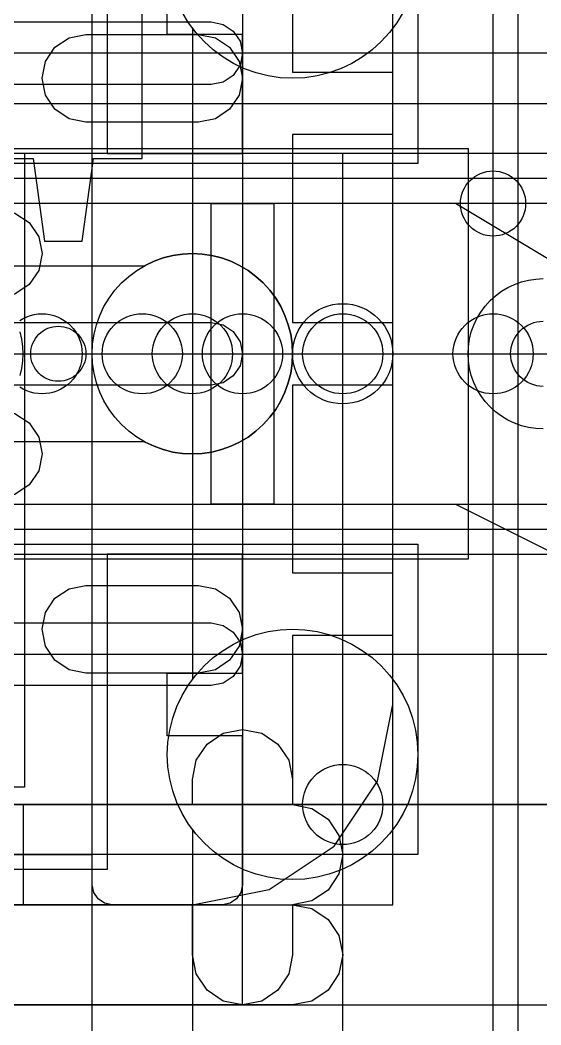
# Model space of a CAD drawing. Header units: millimetres. Extents: x -46 to 130, y -81 to 81.
# Drawn here: x 17.12 to 37.91, y -26.8 to 13.32 of the extents above; entities that cross this region are included whole.
import ezdxf

# ---------------------------------------------------------------- set-up
doc = ezdxf.new("R2010")
doc.units = ezdxf.units.MM

msp = doc.modelspace()

# ---------------------------------------------------------------- linework, layer by layer
at = {"layer": '01_deck_front_t4.0'}
for points in [[(36, -28), (36, 28)], [(32.4096, 13.643), (32.1573, 13.2221), (31.8651, 12.828), (31.5355, 12.4645), (31.172, 12.1349), (30.7779, 11.8427), (30.357, 11.5904), (29.9134, 11.3806), (29.4514, 11.2153), (28.9755, 11.0961), (28.4901, 11.0241), (28, 11), (27.5099, 11.0241), (27.0245, 11.0961), (26.5486, 11.2153), (26.0866, 11.3806), (25.643, 11.5904), (25.2221, 11.8427), (24.828, 12.1349), (24.4645, 12.4645), (24.1349, 12.828), (23.8427, 13.2221), (23.5904, 13.643)]]:
    msp.add_lwpolyline(points, dxfattribs=at)
msp.add_lwpolyline([(24.828, -12.1349), (25.2221, -11.8427), (25.643, -11.5904), (26.0866, -11.3806), (26.5486, -11.2153), (27.0245, -11.0961), (27.5099, -11.0241), (28, -11), (28.4901, -11.0241), (28.9755, -11.0961), (29.4514, -11.2153), (29.9134, -11.3806), (30.357, -11.5904), (30.7779, -11.8427), (31.172, -12.1349), (31.5355, -12.4645), (31.8651, -12.828), (32.1573, -13.2221), (32.4096, -13.643), (32.6194, -14.0866), (32.7847, -14.5486), (32.9039, -15.0245), (32.9759, -15.5099), (33, -16), (32.9759, -16.4901), (32.9039, -16.9755), (32.7847, -17.4514), (32.6194, -17.9134), (32.4096, -18.357), (32.1573, -18.7779), (31.8651, -19.172), (31.5355, -19.5355), (31.172, -19.8651), (30.7779, -20.1573), (30.357, -20.4096), (29.9134, -20.6194), (29.4514, -20.7847), (28.9755, -20.9039), (28.4901, -20.9759), (28, -21), (27.5099, -20.9759), (27.0245, -20.9039), (26.5486, -20.7847), (26.0866, -20.6194), (25.643, -20.4096), (25.2221, -20.1573), (24.828, -19.8651), (24.4645, -19.5355), (24.1349, -19.172), (23.8427, -18.7779), (23.5904, -18.357), (23.3806, -17.9134), (23.2153, -17.4514), (23.0961, -16.9755), (23.0241, -16.4901), (23, -16), (23.0241, -15.5099), (23.0961, -15.0245), (23.2153, -14.5486), (23.3806, -14.0866), (23.5904, -13.643), (23.8427, -13.2221), (24.1349, -12.828), (24.4645, -12.4645), (24.828, -12.1349)], close=True, dxfattribs=at)
at = {"layer": '02_deck_rear_t4.0'}
for points in [[(20, -58), (20, 58)], [(32.4096, 13.643), (32.1573, 13.2221), (31.8651, 12.828), (31.5355, 12.4645), (31.172, 12.1349), (30.7779, 11.8427), (30.357, 11.5904), (29.9134, 11.3806), (29.4514, 11.2153), (28.9755, 11.0961), (28.4901, 11.0241), (28, 11), (27.5099, 11.0241), (27.0245, 11.0961), (26.5486, 11.2153), (26.0866, 11.3806), (25.643, 11.5904), (25.2221, 11.8427), (24.828, 12.1349), (24.4645, 12.4645), (24.1349, 12.828), (24, 13.01), (24, -13.01), (24.1349, -12.828), (24.4645, -12.4645), (24.828, -12.1349), (25.2221, -11.8427), (25.643, -11.5904), (26.0866, -11.3806), (26.5486, -11.2153), (27.0245, -11.0961), (27.5099, -11.0241), (28, -11), (28.4901, -11.0241), (28.9755, -11.0961), (29.4514, -11.2153), (29.9134, -11.3806), (30.357, -11.5904), (30.7779, -11.8427), (31.172, -12.1349), (31.5355, -12.4645), (31.8651, -12.828), (32.1573, -13.2221), (32.4096, -13.643), (32.6194, -14.0866), (32.7847, -14.5486), (32.9039, -15.0245), (32.9759, -15.5099), (33, -16), (32.9759, -16.4901), (32.9039, -16.9755), (32.7847, -17.4514), (32.6194, -17.9134), (32.4096, -18.357), (32.1573, -18.7779), (31.8651, -19.172), (31.5355, -19.5355), (31.172, -19.8651), (30.7779, -20.1573), (30.357, -20.4096), (29.9134, -20.6194), (29.4514, -20.7847), (28.9755, -20.9039), (28.4901, -20.9759), (28, -21), (27.5099, -20.9759), (27.0245, -20.9039), (26.5486, -20.7847), (26.0866, -20.6194), (25.643, -20.4096), (25.2221, -20.1573), (24.828, -19.8651), (24.4645, -19.5355), (24.1349, -19.172), (24, -18.99), (24, -31.01)]]:
    msp.add_lwpolyline(points, dxfattribs=at)
at = {"layer": '03_deck_splice_t3.0'}
msp.add_lwpolyline([(31.4782, -17.3877), (31.5311, -17.5355), (31.5693, -17.6879), (31.5923, -17.8432), (31.6, -18), (31.5923, -18.1568), (31.5693, -18.3121), (31.5311, -18.4645), (31.4782, -18.6123), (31.4111, -18.7542), (31.3304, -18.8889), (31.2368, -19.015), (31.1314, -19.1314), (31.015, -19.2368), (30.8889, -19.3304), (30.7542, -19.4111), (30.6123, -19.4782), (30.4645, -19.5311), (30.3121, -19.5693), (30.1568, -19.5923), (30, -19.6), (29.8432, -19.5923), (29.6879, -19.5693), (29.5355, -19.5311), (29.3877, -19.4782), (29.2458, -19.4111), (29.1111, -19.3304), (28.985, -19.2368), (28.8686, -19.1314), (28.7632, -19.015), (28.6696, -18.8889), (28.5889, -18.7542), (28.5218, -18.6123), (28.4689, -18.4645), (28.4307, -18.3121), (28.4077, -18.1568), (28.4, -18), (28.4077, -17.8432), (28.4307, -17.6879), (28.4689, -17.5355), (28.5218, -17.3877), (28.5889, -17.2458), (28.6696, -17.1111), (28.7632, -16.985), (28.8686, -16.8686), (28.985, -16.7632), (29.1111, -16.6696), (29.2458, -16.5889), (29.3877, -16.5218), (29.5355, -16.4689), (29.6879, -16.4307), (29.8432, -16.4077), (30, -16.4), (30.1568, -16.4077), (30.3121, -16.4307), (30.4645, -16.4689), (30.6123, -16.5218), (30.7542, -16.5889), (30.8889, -16.6696), (31.015, -16.7632), (31.1314, -16.8686), (31.2368, -16.985), (31.3304, -17.1111), (31.4111, -17.2458), (31.4782, -17.3877)], close=True, dxfattribs=at)
at = {"layer": '06_limit_lever_t4.0'}
msp.add_lwpolyline([(45, 6), (0, 6), (0, -6), (45, -6), (45, 6)], close=True, dxfattribs=at)
msp.add_lwpolyline([(38, -1.3), (37.8726, -1.2937), (37.7464, -1.275), (37.6226, -1.244), (37.5025, -1.201), (37.3872, -1.1465), (37.2778, -1.0809), (37.1753, -1.0049), (37.0808, -0.9192), (36.9951, -0.8247), (36.9191, -0.7222), (36.8535, -0.6128), (36.799, -0.4975), (36.756, -0.3774), (36.725, -0.2536), (36.7063, -0.1274), (36.7, 0), (36.7063, 0.1274), (36.725, 0.2536), (36.756, 0.3774), (36.799, 0.4975), (36.8535, 0.6128), (36.9191, 0.7222), (36.9951, 0.8247), (37.0808, 0.9192), (37.1753, 1.0049), (37.2778, 1.0809), (37.3872, 1.1465), (37.5025, 1.201), (37.6226, 1.244), (37.7464, 1.275), (37.8726, 1.2937), (38, 1.3)], dxfattribs=at)
at = {"layer": '07_grip_finger_L_t6.0'}
for points in [[(42, 1.5), (34.5, 6), (0, 6), (0, -6), (34.5, -6), (43.5, -10.5), (46.5, -4.5), (42, 1.5)], [(31.9904, 0.196), (32, 0), (31.9904, -0.196), (31.9616, -0.3902), (31.9139, -0.5806), (31.8478, -0.7654), (31.7638, -0.9428), (31.6629, -1.1111), (31.546, -1.2688), (31.4142, -1.4142), (31.2688, -1.546), (31.1111, -1.6629), (30.9428, -1.7638), (30.7654, -1.8478), (30.5806, -1.9139), (30.3902, -1.9616), (30.196, -1.9904), (30, -2), (29.804, -1.9904), (29.6098, -1.9616), (29.4194, -1.9139), (29.2346, -1.8478), (29.0572, -1.7638), (28.8889, -1.6629), (28.7312, -1.546), (28.5858, -1.4142), (28.454, -1.2688), (28.3371, -1.1111), (28.2362, -0.9428), (28.1522, -0.7654), (28.0861, -0.5806), (28.0384, -0.3902), (28.0096, -0.196), (28, 0), (28.0096, 0.196), (28.0384, 0.3902), (28.0861, 0.5806), (28.1522, 0.7654), (28.2362, 0.9428), (28.3371, 1.1111), (28.454, 1.2688), (28.5858, 1.4142), (28.7312, 1.546), (28.8889, 1.6629), (29.0572, 1.7638), (29.2346, 1.8478), (29.4194, 1.9139), (29.6098, 1.9616), (29.804, 1.9904), (30, 2), (30.196, 1.9904), (30.3902, 1.9616), (30.5806, 1.9139), (30.7654, 1.8478), (30.9428, 1.7638), (31.1111, 1.6629), (31.2688, 1.546), (31.4142, 1.4142), (31.546, 1.2688), (31.6629, 1.1111), (31.7638, 0.9428), (31.8478, 0.7654), (31.9139, 0.5806), (31.9616, 0.3902), (31.9904, 0.196)]]:
    msp.add_lwpolyline(points, close=True, dxfattribs=at)
msp.add_lwpolyline([(17.1111, 1.3304), (17.2458, 1.4111), (17.3877, 1.4782), (17.5355, 1.5311), (17.6879, 1.5693), (17.8432, 1.5923), (18, 1.6), (18.1568, 1.5923), (18.3121, 1.5693), (18.4645, 1.5311), (18.6123, 1.4782), (18.7542, 1.4111), (18.8889, 1.3304), (19.015, 1.2368), (19.1314, 1.1314), (19.2368, 1.015), (19.3304, 0.8889), (19.4111, 0.7542), (19.4782, 0.6123), (19.5311, 0.4645), (19.5693, 0.3121), (19.5693, 0.3121), (19.5923, 0.1568), (19.6, 0), (19.5923, -0.1568), (19.5693, -0.3121), (19.5311, -0.4645), (19.4782, -0.6123), (19.4111, -0.7542), (19.3304, -0.8889), (19.2368, -1.015), (19.1314, -1.1314), (19.015, -1.2368), (18.8889, -1.3304), (18.7542, -1.4111), (18.6123, -1.4782), (18.4645, -1.5311), (18.3121, -1.5693), (18.1568, -1.5923), (18, -1.6), (17.8432, -1.5923), (17.6879, -1.5693), (17.5355, -1.5311), (17.3877, -1.4782), (17.2458, -1.4111), (17.1111, -1.3304)], dxfattribs=at)
at = {"layer": '12_bin_floor_t3.0'}
msp.add_lwpolyline([(26.8284, 2.8284), (27.092, 2.5376), (27.3259, 2.2223), (27.5277, 1.8856), (27.6955, 1.5307), (27.8278, 1.1611), (27.9231, 0.7804), (27.9807, 0.3921), (28, 0), (27.9807, -0.3921), (27.9231, -0.7804), (27.8278, -1.1611), (27.6955, -1.5307), (27.5277, -1.8856), (27.3259, -2.2223), (27.092, -2.5376), (26.8284, -2.8284), (26.5376, -3.092), (26.2223, -3.3259), (25.8856, -3.5277), (25.5307, -3.6955), (25.1611, -3.8278), (24.7804, -3.9231), (24.3921, -3.9807), (24, -4), (23.6079, -3.9807), (23.2196, -3.9231), (22.8389, -3.8278), (22.4693, -3.6955), (22.1144, -3.5277), (21.7777, -3.3259), (21.4624, -3.092), (21.1716, -2.8284), (20.908, -2.5376), (20.6741, -2.2223), (20.4723, -1.8856), (20.3045, -1.5307), (20.1722, -1.1611), (20.0769, -0.7804), (20.0193, -0.3921), (20, 0), (20.0193, 0.3921), (20.0769, 0.7804), (20.1722, 1.1611), (20.3045, 1.5307), (20.4723, 1.8856), (20.6741, 2.2223), (20.908, 2.5376), (21.1716, 2.8284), (21.4624, 3.092), (21.7777, 3.3259), (22.1144, 3.5277), (22.4693, 3.6955), (22.8389, 3.8278), (23.2196, 3.9231), (23.6079, 3.9807), (24, 4), (24.3921, 3.9807), (24.7804, 3.9231), (25.1611, 3.8278), (25.5307, 3.6955), (25.8856, 3.5277), (26.2223, 3.3259), (26.5376, 3.092), (26.8284, 2.8284)], close=True, dxfattribs=at)
at = {"layer": '13_bin_side_t3.0'}
msp.add_lwpolyline([(100, 52), (0, 52), (0, 0), (42.8, 0), (42.6469, 0.0304), (42.5172, 0.1172), (42.4304, 0.2469), (42.4, 0.4), (42.4, 9.6), (42.4304, 9.7531), (42.5172, 9.8828), (42.6469, 9.9696), (42.8, 10), (45.2, 10), (45.3531, 9.9696), (45.4828, 9.8828), (45.5696, 9.7531), (45.6, 9.6), (45.6, 0.4), (45.5696, 0.2469), (45.4828, 0.1172), (45.3531, 0.0304), (45.2, 0), (86.8, 0)], dxfattribs=at)
at = {"layer": '14_bin_divider_t3.0'}
msp.add_lwpolyline([(130, 9.6), (130, 46), (0, 46), (0, 9.6), (0.0304, 9.7531), (0.1172, 9.8828), (0.2469, 9.9696), (0.4, 10), (129.6, 10), (129.7531, 9.9696), (129.8828, 9.8828), (129.9696, 9.7531), (130, 9.6)], close=True, dxfattribs=at)
at = {"layer": '15_bin_flap_t2.0'}
for points in [[(42, 0), (42, 30), (0, 30), (0, 0), (42, 0)], [(37.275, 6.2536), (37.2937, 6.1274), (37.3, 6), (37.2937, 5.8726), (37.275, 5.7464), (37.244, 5.6226), (37.201, 5.5025), (37.1465, 5.3872), (37.0809, 5.2778), (37.0049, 5.1753), (36.9192, 5.0808), (36.8247, 4.9951), (36.7222, 4.9191), (36.6128, 4.8535), (36.4975, 4.799), (36.3774, 4.756), (36.2536, 4.725), (36.1274, 4.7063), (36, 4.7), (35.8726, 4.7063), (35.7464, 4.725), (35.6226, 4.756), (35.5025, 4.799), (35.3872, 4.8535), (35.2778, 4.9191), (35.1753, 4.9951), (35.0808, 5.0808), (34.9951, 5.1753), (34.9191, 5.2778), (34.8535, 5.3872), (34.799, 5.5025), (34.756, 5.6226), (34.725, 5.7464), (34.7063, 5.8726), (34.7, 6), (34.7063, 6.1274), (34.725, 6.2536), (34.756, 6.3774), (34.799, 6.4975), (34.8535, 6.6128), (34.9191, 6.7222), (34.9951, 6.8247), (35.0808, 6.9192), (35.1753, 7.0049), (35.2778, 7.0809), (35.3872, 7.1465), (35.5025, 7.201), (35.6226, 7.244), (35.7464, 7.275), (35.8726, 7.2937), (36, 7.3), (36.1274, 7.2937), (36.2536, 7.275), (36.3774, 7.244), (36.4975, 7.201), (36.6128, 7.1465), (36.7222, 7.0809), (36.8247, 7.0049), (36.9192, 6.9192), (37.0049, 6.8247), (37.0809, 6.7222), (37.1465, 6.6128), (37.201, 6.4975), (37.244, 6.3774), (37.275, 6.2536)]]:
    msp.add_lwpolyline(points, close=True, dxfattribs=at)
at = {"layer": '16_rack_hook_t6.0'}
for points in [[(64, 12), (52, 7), (0, 7), (0, -7), (52, -7), (64, -12), (70, -12), (70, 12), (64, 12)], [(25.5693, 0.3121), (25.5923, 0.1568), (25.6, 0), (25.5923, -0.1568), (25.5693, -0.3121), (25.5311, -0.4645), (25.4782, -0.6123), (25.4111, -0.7542), (25.3304, -0.8889), (25.2368, -1.015), (25.1314, -1.1314), (25.015, -1.2368), (24.8889, -1.3304), (24.7542, -1.4111), (24.6123, -1.4782), (24.4645, -1.5311), (24.3121, -1.5693), (24.1568, -1.5923), (24, -1.6), (23.8432, -1.5923), (23.6879, -1.5693), (23.5355, -1.5311), (23.3877, -1.4782), (23.2458, -1.4111), (23.1111, -1.3304), (22.985, -1.2368), (22.8686, -1.1314), (22.7632, -1.015), (22.6696, -0.8889), (22.5889, -0.7542), (22.5218, -0.6123), (22.4689, -0.4645), (22.4307, -0.3121), (22.4077, -0.1568), (22.4, 0), (22.4077, 0.1568), (22.4307, 0.3121), (22.4689, 0.4645), (22.5218, 0.6123), (22.5889, 0.7542), (22.6696, 0.8889), (22.7632, 1.015), (22.8686, 1.1314), (22.985, 1.2368), (23.1111, 1.3304), (23.2458, 1.4111), (23.3877, 1.4782), (23.5355, 1.5311), (23.6879, 1.5693), (23.8432, 1.5923), (24, 1.6), (24.1568, 1.5923), (24.3121, 1.5693), (24.4645, 1.5311), (24.6123, 1.4782), (24.7542, 1.4111), (24.8889, 1.3304), (25.015, 1.2368), (25.1314, 1.1314), (25.2368, 1.015), (25.3304, 0.8889), (25.4111, 0.7542), (25.4782, 0.6123), (25.5311, 0.4645), (25.5693, 0.3121)]]:
    msp.add_lwpolyline(points, close=True, dxfattribs=at)
at = {"layer": '17_cave_probe_t6.0'}
for points in [[(86, 10), (70, 6), (0, 6), (0, -6), (70, -6), (86, -10), (92, -2), (86, 10)], [(27.5693, 0.3121), (27.5923, 0.1568), (27.6, 0), (27.5923, -0.1568), (27.5693, -0.3121), (27.5311, -0.4645), (27.4782, -0.6123), (27.4111, -0.7542), (27.3304, -0.8889), (27.2368, -1.015), (27.1314, -1.1314), (27.015, -1.2368), (26.8889, -1.3304), (26.7542, -1.4111), (26.6123, -1.4782), (26.4645, -1.5311), (26.3121, -1.5693), (26.1568, -1.5923), (26, -1.6), (25.8432, -1.5923), (25.6879, -1.5693), (25.5355, -1.5311), (25.3877, -1.4782), (25.2458, -1.4111), (25.1111, -1.3304), (24.985, -1.2368), (24.8686, -1.1314), (24.7632, -1.015), (24.6696, -0.8889), (24.5889, -0.7542), (24.5218, -0.6123), (24.4689, -0.4645), (24.4307, -0.3121), (24.4077, -0.1568), (24.4, 0), (24.4077, 0.1568), (24.4307, 0.3121), (24.4689, 0.4645), (24.5218, 0.6123), (24.5889, 0.7542), (24.6696, 0.8889), (24.7632, 1.015), (24.8686, 1.1314), (24.985, 1.2368), (25.1111, 1.3304), (25.2458, 1.4111), (25.3877, 1.4782), (25.5355, 1.5311), (25.6879, 1.5693), (25.8432, 1.5923), (26, 1.6), (26.1568, 1.5923), (26.3121, 1.5693), (26.4645, 1.5311), (26.6123, 1.4782), (26.7542, 1.4111), (26.8889, 1.3304), (27.015, 1.2368), (27.1314, 1.1314), (27.2368, 1.015), (27.3304, 0.8889), (27.4111, 0.7542), (27.4782, 0.6123), (27.5311, 0.4645), (27.5693, 0.3121)]]:
    msp.add_lwpolyline(points, close=True, dxfattribs=at)
at = {"layer": '18_electronics_tray_t3.0'}
msp.add_lwpolyline([(20.2343, -21.7657), (20.0609, -21.5061), (20, -21.2), (20, 21.2), (20.0609, 21.5061), (20.2343, 21.7657), (20.4939, 21.9391), (20.8, 22), (25.2, 22), (25.5061, 21.9391), (25.7657, 21.7657), (25.9391, 21.5061), (26, 21.2), (26, -21.2), (25.9391, -21.5061), (25.7657, -21.7657), (25.5061, -21.9391), (25.2, -22), (20.8, -22), (20.4939, -21.9391), (20.2343, -21.7657)], close=True, dxfattribs=at)
at = {"layer": '19_battery_clip_t3.0'}
msp.add_lwpolyline([(10, 18), (54, 18), (54, 26), (0, 26), (0, -26), (54, -26), (54, -18), (10, -18), (10, 18)], close=True, dxfattribs=at)
at = {"layer": '21_anti_tip_t5.0'}
for points in [[(116, -3), (116, 3), (104, 8), (0, 8), (0, -8), (104, -8), (116, -3)], [(31.5311, 0.4645), (31.5693, 0.3121), (31.5923, 0.1568), (31.6, 0), (31.5923, -0.1568), (31.5693, -0.3121), (31.5311, -0.4645), (31.4782, -0.6123), (31.4111, -0.7542), (31.3304, -0.8889), (31.2368, -1.015), (31.1314, -1.1314), (31.015, -1.2368), (30.8889, -1.3304), (30.7542, -1.4111), (30.6123, -1.4782), (30.4645, -1.5311), (30.3121, -1.5693), (30.1568, -1.5923), (30, -1.6), (29.8432, -1.5923), (29.6879, -1.5693), (29.5355, -1.5311), (29.3877, -1.4782), (29.2458, -1.4111), (29.1111, -1.3304), (28.985, -1.2368), (28.8686, -1.1314), (28.7632, -1.015), (28.6696, -0.8889), (28.5889, -0.7542), (28.5218, -0.6123), (28.4689, -0.4645), (28.4307, -0.3121), (28.4077, -0.1568), (28.4, 0), (28.4077, 0.1568), (28.4307, 0.3121), (28.4689, 0.4645), (28.5218, 0.6123), (28.5889, 0.7542), (28.6696, 0.8889), (28.7632, 1.015), (28.8686, 1.1314), (28.985, 1.2368), (29.1111, 1.3304), (29.2458, 1.4111), (29.3877, 1.4782), (29.5355, 1.5311), (29.6879, 1.5693), (29.8432, 1.5923), (30, 1.6), (30.1568, 1.5923), (30.3121, 1.5693), (30.4645, 1.5311), (30.6123, 1.4782), (30.7542, 1.4111), (30.8889, 1.3304), (31.015, 1.2368), (31.1314, 1.1314), (31.2368, 1.015), (31.3304, 0.8889), (31.4111, 0.7542), (31.4782, 0.6123), (31.5311, 0.4645)]]:
    msp.add_lwpolyline(points, close=True, dxfattribs=at)
at = {"layer": '22_ramp_anchor_t8.0'}
for points in [[(48, 4), (40, 12), (0, 12), (0, -12), (40, -12), (48, -4), (48, 4)], [(23.5693, 0.3121), (23.5923, 0.1568), (23.6, 0), (23.5923, -0.1568), (23.5693, -0.3121), (23.5311, -0.4645), (23.4782, -0.6123), (23.4111, -0.7542), (23.3304, -0.8889), (23.2368, -1.015), (23.1314, -1.1314), (23.015, -1.2368), (22.8889, -1.3304), (22.7542, -1.4111), (22.6123, -1.4782), (22.4645, -1.5311), (22.3121, -1.5693), (22.1568, -1.5923), (22, -1.6), (21.8432, -1.5923), (21.6879, -1.5693), (21.5355, -1.5311), (21.3877, -1.4782), (21.2458, -1.4111), (21.1111, -1.3304), (20.985, -1.2368), (20.8686, -1.1314), (20.7632, -1.015), (20.6696, -0.8889), (20.5889, -0.7542), (20.5218, -0.6123), (20.4689, -0.4645), (20.4307, -0.3121), (20.4077, -0.1568), (20.4, 0), (20.4077, 0.1568), (20.4307, 0.3121), (20.4689, 0.4645), (20.5218, 0.6123), (20.5889, 0.7542), (20.6696, 0.8889), (20.7632, 1.015), (20.8686, 1.1314), (20.985, 1.2368), (21.1111, 1.3304), (21.2458, 1.4111), (21.3877, 1.4782), (21.5355, 1.5311), (21.6879, 1.5693), (21.8432, 1.5923), (22, 1.6), (22.1568, 1.5923), (22.3121, 1.5693), (22.4645, 1.5311), (22.6123, 1.4782), (22.7542, 1.4111), (22.8889, 1.3304), (23.015, 1.2368), (23.1314, 1.1314), (23.2368, 1.015), (23.3304, 0.8889), (23.4111, 0.7542), (23.4782, 0.6123), (23.5311, 0.4645), (23.5693, 0.3121)]]:
    msp.add_lwpolyline(points, close=True, dxfattribs=at)
msp.add_lwpolyline([(38, -3), (37.7059, -2.9856), (37.4147, -2.9424), (37.1291, -2.8708), (36.8519, -2.7716), (36.5858, -2.6458), (36.3333, -2.4944), (36.0968, -2.319), (35.8787, -2.1213), (35.681, -1.9032), (35.5056, -1.6667), (35.3542, -1.4142), (35.2284, -1.1481), (35.1292, -0.8709), (35.0576, -0.5853), (35.0144, -0.2941), (35, 0), (35.0144, 0.2941), (35.0576, 0.5853), (35.1292, 0.8709), (35.2284, 1.1481), (35.3542, 1.4142), (35.5056, 1.6667), (35.681, 1.9032), (35.8787, 2.1213), (36.0968, 2.319), (36.3333, 2.4944), (36.5858, 2.6458), (36.8519, 2.7716), (37.1291, 2.8708), (37.4147, 2.9424), (37.7059, 2.9856), (38, 3)], dxfattribs=at)
at = {"layer": '23_cam_mast_t4.0'}
for points in [[(110, -18), (118, -10), (118, 10), (110, 18), (0, 18), (0, -18), (110, -18)], [(27.4782, 0.6123), (27.5311, 0.4645), (27.5693, 0.3121), (27.5923, 0.1568), (27.6, 0), (27.5923, -0.1568), (27.5693, -0.3121), (27.5311, -0.4645), (27.4782, -0.6123), (27.4111, -0.7542), (27.3304, -0.8889), (27.2368, -1.015), (27.1314, -1.1314), (27.015, -1.2368), (26.8889, -1.3304), (26.7542, -1.4111), (26.6123, -1.4782), (26.4645, -1.5311), (26.3121, -1.5693), (26.1568, -1.5923), (26, -1.6), (25.8432, -1.5923), (25.6879, -1.5693), (25.5355, -1.5311), (25.3877, -1.4782), (25.2458, -1.4111), (25.1111, -1.3304), (24.985, -1.2368), (24.8686, -1.1314), (24.7632, -1.015), (24.6696, -0.8889), (24.5889, -0.7542), (24.5218, -0.6123), (24.4689, -0.4645), (24.4307, -0.3121), (24.4077, -0.1568), (24.4, 0), (24.4077, 0.1568), (24.4307, 0.3121), (24.4689, 0.4645), (24.5218, 0.6123), (24.5889, 0.7542), (24.6696, 0.8889), (24.7632, 1.015), (24.8686, 1.1314), (24.985, 1.2368), (25.1111, 1.3304), (25.2458, 1.4111), (25.3877, 1.4782), (25.5355, 1.5311), (25.6879, 1.5693), (25.8432, 1.5923), (26, 1.6), (26.1568, 1.5923), (26.3121, 1.5693), (26.4645, 1.5311), (26.6123, 1.4782), (26.7542, 1.4111), (26.8889, 1.3304), (27.015, 1.2368), (27.1314, 1.1314), (27.2368, 1.015), (27.3304, 0.8889), (27.4111, 0.7542), (27.4782, 0.6123)]]:
    msp.add_lwpolyline(points, close=True, dxfattribs=at)
at = {"layer": '24a_claw_base_t4.0'}
for points in [[(37, -28), (37, 28), (-37, 28), (-37, -28), (37, -28)], [(25.4874, 12.2374), (25.8668, 11.6697), (26, 11), (25.8668, 10.3303), (25.4874, 9.7626), (24.9197, 9.3832), (24.25, 9.25), (19.75, 9.25), (19.0803, 9.3832), (18.5126, 9.7626), (18.1332, 10.3303), (18, 11), (18.1332, 11.6697), (18.5126, 12.2374), (19.0803, 12.6168), (19.75, 12.75), (24.25, 12.75), (24.9197, 12.6168), (25.4874, 12.2374)], [(35, 8.2), (35, -8.2), (-35, -8.2), (-35, 8.2), (35, 8.2)], [(25.8668, -10.3303), (26, -11), (25.8668, -11.6697), (25.4874, -12.2374), (24.9197, -12.6168), (24.25, -12.75), (19.75, -12.75), (19.0803, -12.6168), (18.5126, -12.2374), (18.1332, -11.6697), (18, -11), (18.1332, -10.3303), (18.5126, -9.7626), (19.0803, -9.3832), (19.75, -9.25), (24.25, -9.25), (24.9197, -9.3832), (25.4874, -9.7626), (25.8668, -10.3303)]]:
    msp.add_lwpolyline(points, close=True, dxfattribs=at)
msp.add_lwpolyline([(12, -18), (24, -18), (24, -17), (24.1522, -16.2346), (24.5858, -15.5858), (25.2346, -15.1522), (26, -15), (26.7654, -15.1522), (27.4142, -15.5858), (27.8478, -16.2346), (28, -17), (28, -18), (28.7654, -18.1522), (29.4142, -18.5858), (29.8478, -19.2346), (30, -20), (29.8478, -20.7654), (29.4142, -21.4142), (28.7654, -21.8478), (28, -22), (28, -24), (27.8478, -24.7654), (27.4142, -25.4142), (26.7654, -25.8478), (26, -26), (25.2346, -25.8478), (24.5858, -25.4142), (24.1522, -24.7654), (24, -24), (24, -22), (12, -22)], dxfattribs=at)
at = {"layer": '24e_claw_link_t3.0'}
msp.add_lwpolyline([(17.1208, -0.8709), (17.1924, -0.5853), (17.2356, -0.2941), (17.25, 0), (17.2356, 0.2941), (17.1924, 0.5853), (17.1208, 0.8709)], dxfattribs=at)
at = {"layer": '24g_claw_rack_t12.0'}
msp.add_lwpolyline([(15.3388, 7.8), (17.6479, 7.8), (18.0956, 4.5), (19.6035, 4.5), (20.0512, 7.8), (22, 7.8), (22, 7.8), (22, 19.8)], dxfattribs=at)
at = {"layer": '24h_claw_base_gear_t4.0'}
for points in [[(-37, 28), (-37, -28), (37, -28), (37, 28), (-37, 28)], [(33, 7.6), (-33, 7.6), (-33, 20), (33, 20), (33, 7.6)], [(16.25, 2.25), (11.75, 2.25), (11.0803, 2.3832), (10.5126, 2.7626), (10.1332, 3.3303), (10, 4), (10.1332, 4.6697), (10.5126, 5.2374), (11.0803, 5.6168), (11.75, 5.75), (16.25, 5.75), (16.9197, 5.6168), (17.4874, 5.2374), (17.8668, 4.6697), (18, 4), (17.8668, 3.3303), (17.4874, 2.7626), (16.9197, 2.3832), (16.25, 2.25)], [(11.75, -5.75), (11.0803, -5.6168), (10.5126, -5.2374), (10.1332, -4.6697), (10, -4), (10.1332, -3.3303), (10.5126, -2.7626), (11.0803, -2.3832), (11.75, -2.25), (16.25, -2.25), (16.9197, -2.3832), (17.4874, -2.7626), (17.8668, -3.3303), (18, -4), (17.8668, -4.6697), (17.4874, -5.2374), (16.9197, -5.6168), (16.25, -5.75), (11.75, -5.75)], [(-33, -20), (-33, -7.6), (33, -7.6), (33, -20), (-33, -20)]]:
    msp.add_lwpolyline(points, close=True, dxfattribs=at)
msp.add_lwpolyline([(15.9005, -22), (28, -22), (28.7654, -22.1522), (29.4142, -22.5858), (29.8478, -23.2346), (30, -24), (29.8478, -24.7654), (29.4142, -25.4142), (28.7654, -25.8478), (28, -26), (15.2858, -26)], dxfattribs=at)
at = {"layer": '30_arm_base_t40.0'}
for points in [[(28, 11.25), (32, 11.25), (32, 22), (17.25, 22), (17.25, 18), (28, 18), (28, 11.25)], [(28, 1.25), (32, 1.25), (32, 8.75), (28, 8.75), (28, 1.25)], [(32, -1.25), (28, -1.25), (28, -8.75), (32, -8.75), (32, -1.25)], [(32, -22), (32, -11.25), (28, -11.25), (28, -18), (17.25, -18), (17.25, -22), (32, -22)]]:
    msp.add_lwpolyline(points, close=True, dxfattribs=at)
at = {"layer": '31a_arm_turntable_t6.0'}
msp.add_lwpolyline([(27.0615, 21.391), (24, 22), (-24, 22), (-27.0615, 21.391), (-29.6569, 19.6569), (-31.391, 17.0615), (-32, 14), (-32, -14), (-31.391, -17.0615), (-29.6569, -19.6569), (-27.0615, -21.391), (-24, -22), (24, -22), (27.0615, -21.391), (29.6569, -19.6569), (31.391, -17.0615), (32, -14), (32, 14), (31.391, 17.0615), (29.6569, 19.6569), (27.0615, 21.391)], close=True, dxfattribs=at)
for points in [[(15.25, 13.25), (24.75, 13.25), (25.2284, 13.1548), (25.6339, 12.8839), (25.9048, 12.4784), (26, 12), (25.9048, 11.5216), (25.6339, 11.1161), (25.2284, 10.8452), (24.75, 10.75), (15.25, 10.75)], [(15.25, 1.25), (24.75, 1.25), (25.2284, 1.1548), (25.6339, 0.8839), (25.9048, 0.4784), (26, 0), (25.9048, -0.4784), (25.6339, -0.8839), (25.2284, -1.1548), (24.75, -1.25), (15.25, -1.25)], [(15.25, -10.75), (24.75, -10.75), (25.2284, -10.8452), (25.6339, -11.1161), (25.9048, -11.5216), (26, -12), (25.9048, -12.4784), (25.6339, -12.8839), (25.2284, -13.1548), (24.75, -13.25), (15.25, -13.25)]]:
    msp.add_lwpolyline(points, dxfattribs=at)
at = {"layer": '31b_arm_mast_t62.6'}
msp.add_lwpolyline([(-20, 20), (-20, -20), (20, -20), (20, 20), (-20, 20)], close=True, dxfattribs=at)
at = {"layer": '32_arm_carriage_t32.0'}
for points in [[(26, 15.25), (26, 26), (8, 26), (8, 20.6), (20.6, 20.6), (20.6, 8), (26, 8), (26, 12.75), (23, 12.75), (23, 15.25), (26, 15.25)], [(20.6, -20.6), (8, -20.6), (8, -26), (26, -26), (26, -15.25), (23, -15.25), (23, -12.75), (26, -12.75), (26, -8), (20.6, -8), (20.6, -20.6)]]:
    msp.add_lwpolyline(points, close=True, dxfattribs=at)
at = {"layer": '33_arm_boom_t8.0'}
for points in [[(26, 12), (26, -12), (64, -12), (64, 12), (26, 12)], [(37.5923, 0.1568), (37.6, 0), (37.5923, -0.1568), (37.5693, -0.3121), (37.5311, -0.4645), (37.4782, -0.6123), (37.4111, -0.7542), (37.3304, -0.8889), (37.2368, -1.015), (37.1314, -1.1314), (37.015, -1.2368), (36.8889, -1.3304), (36.7542, -1.4111), (36.6123, -1.4782), (36.4645, -1.5311), (36.3121, -1.5693), (36.1568, -1.5923), (36, -1.6), (35.8432, -1.5923), (35.6879, -1.5693), (35.5355, -1.5311), (35.3877, -1.4782), (35.2458, -1.4111), (35.1111, -1.3304), (34.985, -1.2368), (34.8686, -1.1314), (34.7632, -1.015), (34.6696, -0.8889), (34.5889, -0.7542), (34.5218, -0.6123), (34.4689, -0.4645), (34.4307, -0.3121), (34.4077, -0.1568), (34.4, 0), (34.4077, 0.1568), (34.4307, 0.3121), (34.4689, 0.4645), (34.5218, 0.6123), (34.5889, 0.7542), (34.6696, 0.8889), (34.7632, 1.015), (34.8686, 1.1314), (34.985, 1.2368), (35.1111, 1.3304), (35.2458, 1.4111), (35.3877, 1.4782), (35.5355, 1.5311), (35.6879, 1.5693), (35.8432, 1.5923), (36, 1.6), (36.1568, 1.5923), (36.3121, 1.5693), (36.4645, 1.5311), (36.6123, 1.4782), (36.7542, 1.4111), (36.8889, 1.3304), (37.015, 1.2368), (37.1314, 1.1314), (37.2368, 1.015), (37.3304, 0.8889), (37.4111, 0.7542), (37.4782, 0.6123), (37.5311, 0.4645), (37.5693, 0.3121), (37.5923, 0.1568)]]:
    msp.add_lwpolyline(points, close=True, dxfattribs=at)
at = {"layer": '35_arm_lift_link_t6.0'}
msp.add_lwpolyline([(-22.0682, -3.5), (22.0682, -3.5), (22.1144, -3.5277), (22.4693, -3.6955), (22.8389, -3.8278), (23.2196, -3.9231), (23.6079, -3.9807), (24, -4), (24.3921, -3.9807), (24.7804, -3.9231), (25.1611, -3.8278), (25.5307, -3.6955), (25.8856, -3.5277), (26.2223, -3.3259), (26.5376, -3.092), (26.8284, -2.8284), (27.092, -2.5376), (27.3259, -2.2223), (27.5277, -1.8856), (27.6955, -1.5307), (27.8278, -1.1611), (27.9231, -0.7804), (27.9807, -0.3921), (28, 0), (27.9807, 0.3921), (27.9231, 0.7804), (27.8278, 1.1611), (27.6955, 1.5307), (27.5277, 1.8856), (27.3259, 2.2223), (27.092, 2.5376), (26.8284, 2.8284), (26.5376, 3.092), (26.2223, 3.3259), (25.8856, 3.5277), (25.5307, 3.6955), (25.1611, 3.8278), (24.7804, 3.9231), (24.3921, 3.9807), (24, 4), (23.6079, 3.9807), (23.2196, 3.9231), (22.8389, 3.8278), (22.4693, 3.6955), (22.1144, 3.5277), (22.0682, 3.5), (-22.0682, 3.5)], dxfattribs=at)
msp.add_lwpolyline([(25.5923, 0.1568), (25.6, 0), (25.5923, -0.1568), (25.5693, -0.3121), (25.5311, -0.4645), (25.4782, -0.6123), (25.4111, -0.7542), (25.3304, -0.8889), (25.2368, -1.015), (25.1314, -1.1314), (25.015, -1.2368), (24.8889, -1.3304), (24.7542, -1.4111), (24.6123, -1.4782), (24.4645, -1.5311), (24.3121, -1.5693), (24.1568, -1.5923), (24, -1.6), (23.8432, -1.5923), (23.6879, -1.5693), (23.5355, -1.5311), (23.3877, -1.4782), (23.2458, -1.4111), (23.1111, -1.3304), (22.985, -1.2368), (22.8686, -1.1314), (22.7632, -1.015), (22.6696, -0.8889), (22.5889, -0.7542), (22.5218, -0.6123), (22.4689, -0.4645), (22.4307, -0.3121), (22.4077, -0.1568), (22.4, 0), (22.4077, 0.1568), (22.4307, 0.3121), (22.4689, 0.4645), (22.5218, 0.6123), (22.5889, 0.7542), (22.6696, 0.8889), (22.7632, 1.015), (22.8686, 1.1314), (22.985, 1.2368), (23.1111, 1.3304), (23.2458, 1.4111), (23.3877, 1.4782), (23.5355, 1.5311), (23.6879, 1.5693), (23.8432, 1.5923), (24, 1.6), (24.1568, 1.5923), (24.3121, 1.5693), (24.4645, 1.5311), (24.6123, 1.4782), (24.7542, 1.4111), (24.8889, 1.3304), (25.015, 1.2368), (25.1314, 1.1314), (25.2368, 1.015), (25.3304, 0.8889), (25.4111, 0.7542), (25.4782, 0.6123), (25.5311, 0.4645), (25.5693, 0.3121), (25.5923, 0.1568)], close=True, dxfattribs=at)
at = {"layer": '36_arm_lift_cap_t6.0'}
for points in [[(17.3, -17.3), (-17.3, -17.3), (-17.3, 17.3), (17, 17.3), (17, 22), (30, 22), (30, 30), (-30, 30), (-30, -30), (30, -30), (30, 8), (17.3, 8), (17.3, -17.3)], [(27.25, -6), (24.75, -6), (24.75, 6), (27.25, 6), (27.25, -6)], [(19.7289, 0.2146), (19.7447, 0.1078), (19.75, 0), (19.7447, -0.1078), (19.7289, -0.2146), (19.7026, -0.3193), (19.6663, -0.421), (19.6201, -0.5185), (19.5646, -0.6111), (19.5003, -0.6978), (19.4278, -0.7778), (19.3478, -0.8503), (19.2611, -0.9146), (19.1685, -0.9701), (19.071, -1.0163), (18.9693, -1.0526), (18.8646, -1.0789), (18.7578, -1.0947), (18.65, -1.1), (18.5422, -1.0947), (18.4354, -1.0789), (18.3307, -1.0526), (18.229, -1.0163), (18.1315, -0.9701), (18.0389, -0.9146), (17.9522, -0.8503), (17.8722, -0.7778), (17.7997, -0.6978), (17.7354, -0.6111), (17.6799, -0.5185), (17.6337, -0.421), (17.5974, -0.3193), (17.5711, -0.2146), (17.5553, -0.1078), (17.55, 0), (17.5553, 0.1078), (17.5711, 0.2146), (17.5974, 0.3193), (17.6337, 0.421), (17.6799, 0.5185), (17.7354, 0.6111), (17.7997, 0.6978), (17.8722, 0.7778), (17.9522, 0.8503), (18.0389, 0.9146), (18.1315, 0.9701), (18.229, 1.0163), (18.3307, 1.0526), (18.4354, 1.0789), (18.5422, 1.0947), (18.65, 1.1), (18.7578, 1.0947), (18.8646, 1.0789), (18.9693, 1.0526), (19.071, 1.0163), (19.1685, 0.9701), (19.2611, 0.9146), (19.3478, 0.8503), (19.4278, 0.7778), (19.5003, 0.6978), (19.5646, 0.6111), (19.6201, 0.5185), (19.6663, 0.421), (19.7026, 0.3193), (19.7289, 0.2146)]]:
    msp.add_lwpolyline(points, close=True, dxfattribs=at)

doc.saveas('drawing.dxf')
